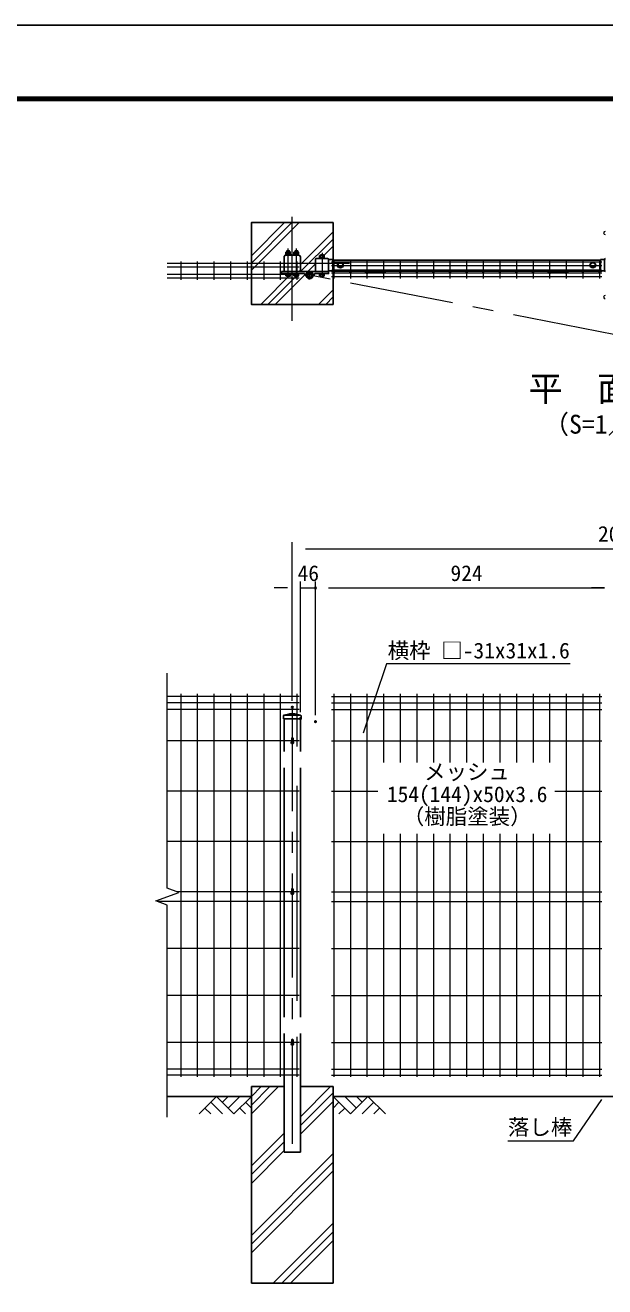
# Model space of a CAD drawing. Units: millimetres, scale not verified. Extents: x -4200 to 4200, y -2970 to 2970.
# Drawn here: x -621 to 1151, y -884 to 2970 of the extents above; entities that cross this region are included whole.
import ezdxf
from ezdxf.enums import TextEntityAlignment as Align

# ---------------------------------------------------------------- set-up
doc = ezdxf.new("R2010")
doc.units = ezdxf.units.MM
doc.header["$LTSCALE"] = 10
doc.header["$PDMODE"] = 32
doc.header["$PDSIZE"] = 5
doc.linetypes.add('USER1', pattern=[50.8, 31.75, -6.35, 6.35, -6.35])
doc.linetypes.add('USER2', pattern=[0.375, 0.25, -0.125])
for name, color, linetype, lineweight in [('0-0_D-STR-TXT', 7, 'Continuous', 13), ('0-1_D-STR1', 1, 'Continuous', 25), ('0-2_D-STR4', 7, 'Continuous', 25), ('0-3_D-DCR-HCH', 7, 'Continuous', 13), ('0-4_D-BGD', 7, 'Continuous', 25), ('0-5_D-STR-DIM', 7, 'Continuous', 13), ('0-8_D-STR3', 3, 'Continuous', 13), ('0-9_D-BMK', 2, 'USER1', 13), ('0-A_D-STR2', 7, 'Continuous', 13), ('0-D_丁番', 3, 'Continuous', 25), ('0-F_D-TTL', 7, 'Continuous', 25)]:
    doc.layers.add(name, color=color, linetype=linetype, lineweight=lineweight)
doc.layers.add('0-7_Defpoints', color=6, linetype='Continuous')
doc.styles.add('ＭＳ ゴシック', font='')
doc.styles.get('ＭＳ ゴシック').set_extended_font_data('MS Gothic')

msp = doc.modelspace()

# ---------------------------------------------------------------- linework, layer by layer
at = {"layer": '0-0_D-STR-TXT'}
for points in [[(1045.48, 1018.88), (483.96, 1018.88), (412.17, 807.8)], [(854.55, -437.83), (1056.03, -437.83), (1142.23, -311.16)]]:
    msp.add_lwpolyline(points, dxfattribs=at)
at = {"layer": '0-1_D-STR1'}
for p, q in [((170.73, 2222.46), (170.73, 2262.26)), ((215.63, 2267.36), (175.83, 2267.36)), ((220.73, 2222.46), (220.73, 2262.26)), ((266.73, 2254.16), (266.73, 2220.56)), ((303.53, 2257.36), (269.93, 2257.36)), ((319.73, 2254.81), (306.67, 2254.81)), ((306.73, 2237.36), (306.73, 2254.16)), ((306.73, 2237.36), (306.73, 2220.56)), ((319.73, 2254.81), (319.73, 2219.91)), ((1137.73, 2252.86), (319.73, 2252.86)), ((1137.73, 2254.78), (1137.73, 2219.88)), ((1137.73, 2254.78), (1150.8, 2254.78)), ((1150.73, 2254.16), (1150.73, 2220.56)), ((215.63, 2217.36), (175.83, 2217.36)), ((303.53, 2217.36), (269.93, 2217.36)), ((319.73, 2219.91), (306.67, 2219.91)), ((1137.73, 2221.85), (319.73, 2221.85)), ((1137.73, 2219.88), (1150.81, 2219.88)), ((168.89, 860.68), (168.73, 851.68)), ((222.73, 851.68), (168.73, 851.68)), ((170.73, 851.68), (170.73, 751.68)), ((220.65, 862.68), (170.82, 862.68)), ((203.23, 866.68), (221.02, 862.6)), ((220.73, 851.68), (220.73, 751.68)), ((222.58, 860.68), (222.73, 851.68)), ((170.73, 701.68), (170.73, -59.82)), ((220.73, 701.68), (220.73, -59.82)), ((170.73, -109.81), (170.73, -472.32))]:
    msp.add_line(p, q, dxfattribs=at)
for points in [[(203.23, 866.68), (188.23, 866.68), (170.44, 862.6)], [(220.73, -109.82), (220.73, -472.32), (170.73, -472.32)]]:
    msp.add_lwpolyline(points, dxfattribs=at)
for centre, radius, start, end in [((175.83, 2262.26), 5.1, 89.99974, 179.99999), ((215.63, 2262.26), 5.1, 0.00014, 89.99968), ((269.93, 2254.16), 3.2, 90, 180), ((303.53, 2254.16), 3.2, 0, 90), ((1153.93, 2254.16), 3.2, 90, 180), ((175.83, 2222.46), 5.1, 180.00001, 270.00033), ((215.63, 2222.46), 5.1, 270.00027, 0.00001), ((269.93, 2220.56), 3.2, 180, 270), ((303.53, 2220.56), 3.2, 270, 0), ((1153.93, 2220.56), 3.2, 180, 270), ((170.89, 860.65), 2, 102.93782, 179), ((220.58, 860.65), 2, 1, 77.06218), ((195.73, 779.68), 4, 162.5424, 17.4576), ((195.73, 319.18), 4, 162.5424, 17.4576), ((195.73, -141.32), 4, 162.5424, 17.4576)]:
    msp.add_arc(centre, radius, start, end, dxfattribs=at)
at = {"layer": '0-2_D-STR4'}
for p, q in [((70.73, -272.32), (170.73, -272.32)), ((70.73, -872.32), (70.73, -272.32)), ((220.73, -272.32), (320.73, -272.32))]:
    msp.add_line(p, q, dxfattribs=at)
for points in [[(320.73, 2221.85), (320.73, 2117.36), (70.73, 2117.36), (70.73, 2367.36), (320.73, 2367.36), (320.73, 2252.86)], [(320.73, -272.32), (320.73, -872.32), (70.73, -872.32)]]:
    msp.add_lwpolyline(points, dxfattribs=at)
at = {"layer": '0-3_D-DCR-HCH'}
for p, q in [((70.73, 2221.46), (216.63, 2367.36)), ((70.73, 2243.56), (194.53, 2367.36)), ((70.73, 2265.65), (172.44, 2367.36)), ((220.73, 2238.88), (320.73, 2338.88)), ((221.31, 2217.36), (320.73, 2316.78)), ((283.41, 2257.36), (320.73, 2294.68)), ((243.41, 2217.36), (266.73, 2240.68)), ((99.21, 2117.36), (193.21, 2211.36)), ((121.31, 2117.36), (215.31, 2211.36)), ((143.41, 2117.36), (233.97, 2207.92)), ((275.99, 2117.36), (320.73, 2162.1)), ((298.09, 2117.36), (320.73, 2140)), ((320.18, 2117.36), (320.73, 2117.91)), ((-35.69, -302.32), (-88.9, -355.53)), ((-17.95, -320.05), (-0.22, -302.32)), ((-0.22, -337.79), (35.26, -302.32)), ((70.73, -355.48), (153.9, -272.32)), ((70.73, -328.97), (127.39, -272.32)), ((70.73, -302.45), (100.87, -272.32)), ((220.73, -364.58), (313, -272.32)), ((220.73, -391.1), (320.73, -291.1)), ((373.95, -355.53), (320.73, -302.32)), ((391.68, -337.79), (356.21, -302.32)), ((427.16, -302.32), (373.95, -355.53)), ((409.51, -320.15), (391.68, -302.32)), ((427.16, -302.32), (480.37, -355.53)), ((-71.16, -337.79), (-53.35, -355.53)), ((-53.43, -320.05), (-17.79, -355.53)), ((35.26, -337.79), (53.08, -355.53)), ((53, -320.05), (70.73, -337.71)), ((220.73, -417.62), (320.73, -317.62)), ((338.47, -320.05), (320.73, -337.71)), ((356.21, -337.79), (338.39, -355.53)), ((444.9, -320.05), (409.26, -355.53)), ((462.63, -337.79), (444.81, -355.53)), ((70.73, -514.58), (170.73, -414.58)), ((70.73, -541.1), (170.73, -441.1)), ((70.73, -567.62), (170.73, -467.62)), ((70.73, -726.71), (320.73, -476.71)), ((70.73, -753.23), (320.73, -503.23)), ((70.73, -779.75), (320.73, -529.75)), ((137.27, -872.32), (320.73, -688.85)), ((163.78, -872.32), (320.73, -715.36)), ((190.3, -872.32), (320.73, -741.88))]:
    msp.add_line(p, q, dxfattribs=at)
msp.add_lwpolyline([(-35.69, -302.32), (17.52, -355.53), (70.73, -302.32)], dxfattribs=at)
at = {"layer": '0-4_D-BGD'}
for p, q in [((70.73, -302.32), (-186.64, -302.32)), ((320.73, -302.32), (2070.73, -302.32))]:
    msp.add_line(p, q, dxfattribs=at)
at = {"layer": '0-5_D-STR-DIM'}
for p, q in [((195.73, 906.69), (195.73, 1391.06)), ((235.73, 1371.06), (2155.73, 1371.06)), ((180.73, 1251.06), (140.73, 1251.06)), ((220.73, 871.68), (220.73, 1271.06)), ((220.73, 1251.06), (266.73, 1251.06)), ((266.73, 862.68), (266.73, 1271.06)), ((266.73, 862.68), (266.73, 1271.06)), ((306.73, 1251.06), (346.73, 1251.06)), ((306.73, 1251.06), (1150.73, 1251.06)), ((1150.73, 1251.06), (1110.73, 1251.06))]:
    msp.add_line(p, q, dxfattribs=at)
at = {"layer": '0-7_Defpoints'}
for p in [(266.73, 1251.06), (195.73, 886.69), (220.73, 851.68), (266.73, 842.68)]:
    msp.add_point(p, dxfattribs=at)
at = {"layer": '0-8_D-STR3'}
for p, q in [((175.73, 2270.96), (175.73, 2276.76)), ((177.46, 2277.46), (189, 2277.46)), ((179.23, 2281.35), (180.23, 2282.35)), ((179.23, 2277.46), (179.23, 2281.35)), ((179.48, 2270.96), (179.48, 2276.76)), ((186.23, 2277.46), (186.23, 2282.35)), ((186.98, 2270.96), (186.98, 2276.76)), ((187.23, 2277.46), (187.23, 2281.35)), ((190.73, 2270.96), (190.73, 2276.76)), ((200.73, 2270.96), (200.73, 2276.76)), ((202.46, 2277.46), (214, 2277.46)), ((204.23, 2281.35), (205.23, 2282.35)), ((204.23, 2277.46), (204.23, 2281.35)), ((204.48, 2270.96), (204.48, 2276.76)), ((211.23, 2277.46), (211.23, 2282.35)), ((211.98, 2270.96), (211.98, 2276.76)), ((212.23, 2277.46), (212.23, 2281.35)), ((215.73, 2270.96), (215.73, 2276.76)), ((174.23, 2267.36), (174.23, 2268.96)), ((174.23, 2268.96), (192.23, 2268.96)), ((192.23, 2267.36), (174.23, 2267.36)), ((175.53, 2268.96), (190.93, 2268.96)), ((175.73, 2270.96), (190.73, 2270.96)), ((182.17, 2268.96), (183.32, 2270.96)), ((182.86, 2268.96), (184.01, 2270.96)), ((190.93, 2268.96), (190.93, 2270.96)), ((192.23, 2267.36), (192.23, 2268.96)), ((199.23, 2267.36), (199.23, 2268.96)), ((199.23, 2268.96), (217.23, 2268.96)), ((217.23, 2267.36), (199.23, 2267.36)), ((200.53, 2268.96), (215.93, 2268.96)), ((200.73, 2270.96), (215.73, 2270.96)), ((207.17, 2268.96), (208.32, 2270.96)), ((207.86, 2268.96), (209.01, 2270.96)), ((215.93, 2268.96), (215.93, 2270.96)), ((217.23, 2267.36), (217.23, 2268.96)), ((277.73, 2257.36), (277.73, 2258.96)), ((277.73, 2258.96), (295.73, 2258.96)), ((295.73, 2257.36), (277.73, 2257.36)), ((279.03, 2258.96), (294.43, 2258.96)), ((279.23, 2260.96), (279.23, 2266.76)), ((279.23, 2260.96), (294.23, 2260.96)), ((280.96, 2267.46), (292.5, 2267.46)), ((282.73, 2268.35), (283.73, 2269.35)), ((282.73, 2267.46), (282.73, 2268.35)), ((282.98, 2260.96), (282.98, 2266.76)), ((285.67, 2258.96), (286.82, 2260.96)), ((286.36, 2258.96), (287.51, 2260.96)), ((289.73, 2267.46), (289.73, 2269.35)), ((290.48, 2260.96), (290.48, 2266.76)), ((290.73, 2267.46), (290.73, 2268.35)), ((294.23, 2260.96), (294.23, 2266.76)), ((294.43, 2258.96), (294.43, 2260.96)), ((295.73, 2257.36), (295.73, 2258.96)), ((342.73, 2245.08), (335.73, 2241.04)), ((335.73, 2241.04), (335.73, 2233.62)), ((342.73, 2245.08), (349.73, 2241.04)), ((349.73, 2241.04), (349.73, 2233.62)), ((1114.73, 2245.08), (1107.73, 2241.04)), ((1107.73, 2241.04), (1107.73, 2233.62)), ((1114.73, 2245.08), (1121.73, 2241.04)), ((1121.73, 2241.04), (1121.73, 2233.62)), ((174.23, 2211.36), (192.23, 2211.36)), ((174.23, 2209.36), (174.23, 2211.36)), ((174.23, 2209.36), (192.23, 2209.36)), ((175.73, 2204.94), (175.73, 2209.36)), ((175.73, 2209.36), (190.73, 2209.36)), ((177.6, 2203.86), (188.86, 2203.86)), ((179.48, 2204.94), (179.48, 2209.36)), ((186.99, 2204.94), (186.99, 2209.36)), ((190.73, 2204.94), (190.73, 2209.36)), ((192.23, 2209.36), (192.23, 2211.36)), ((199.23, 2211.36), (217.23, 2211.36)), ((199.23, 2209.36), (199.23, 2211.36)), ((199.23, 2209.36), (217.23, 2209.36)), ((200.73, 2204.94), (200.73, 2209.36)), ((200.73, 2209.36), (215.73, 2209.36)), ((202.6, 2203.86), (213.86, 2203.86)), ((204.48, 2204.94), (204.48, 2209.36)), ((211.99, 2204.94), (211.99, 2209.36)), ((215.73, 2204.94), (215.73, 2209.36)), ((217.23, 2209.36), (217.23, 2211.36)), ((277.73, 2211.36), (295.73, 2211.36)), ((277.73, 2209.36), (277.73, 2211.36)), ((277.73, 2209.36), (295.73, 2209.36)), ((279.23, 2204.94), (279.23, 2209.36)), ((279.23, 2209.36), (294.23, 2209.36)), ((281.1, 2203.86), (292.36, 2203.86)), ((282.98, 2204.94), (282.98, 2209.36)), ((290.49, 2204.94), (290.49, 2209.36)), ((294.23, 2204.94), (294.23, 2209.36)), ((295.73, 2209.36), (295.73, 2211.36)), ((342.73, 2229.58), (335.73, 2233.62)), ((342.73, 2229.58), (349.73, 2233.62)), ((417.78, 2216.74), (418.83, 2217.96)), ((417.78, 2216.74), (422.49, 2212.69)), ((418.83, 2217.96), (423.54, 2213.9)), ((427.42, 2215.74), (425.44, 2213.93)), ((428.5, 2214.56), (426.51, 2212.74)), ((428.5, 2216.16), (431, 2216.16)), ((428.5, 2214.56), (470.5, 2214.56)), ((431, 2217.96), (468, 2217.96)), ((431, 2216.16), (431, 2217.96)), ((468, 2216.16), (431, 2216.16)), ((434.5, 2216.16), (434.5, 2214.56)), ((464.5, 2216.16), (464.5, 2214.56)), ((468, 2216.16), (468, 2217.96)), ((468, 2216.16), (470.5, 2216.16)), ((470.5, 2214.56), (472.48, 2212.74)), ((471.58, 2215.74), (473.56, 2213.93)), ((480.17, 2217.96), (475.46, 2213.9)), ((481.21, 2216.74), (476.5, 2212.69)), ((481.21, 2216.74), (480.17, 2217.96)), ((976.25, 2216.74), (977.3, 2217.96)), ((976.25, 2216.74), (980.96, 2212.69)), ((977.3, 2217.96), (982.01, 2213.9)), ((985.89, 2215.74), (983.91, 2213.93)), ((986.97, 2214.56), (984.98, 2212.75)), ((986.97, 2216.16), (989.47, 2216.16)), ((986.97, 2214.56), (1028.97, 2214.56)), ((989.47, 2217.96), (1026.47, 2217.96)), ((989.47, 2216.16), (989.47, 2217.96)), ((1026.47, 2216.16), (989.47, 2216.16)), ((992.97, 2216.16), (992.97, 2214.56)), ((1022.97, 2216.16), (1022.97, 2214.56)), ((1026.47, 2216.16), (1026.47, 2217.96)), ((1026.47, 2216.16), (1028.97, 2216.16)), ((1028.97, 2214.56), (1030.95, 2212.75)), ((1030.05, 2215.74), (1032.03, 2213.93)), ((1038.64, 2217.96), (1033.93, 2213.9)), ((1039.68, 2216.74), (1034.97, 2212.69)), ((1039.68, 2216.74), (1038.64, 2217.96)), ((1114.73, 2229.58), (1107.73, 2233.62)), ((1114.73, 2229.58), (1121.73, 2233.62)), ((193.13, 791.85), (193.13, 779.69)), ((198.33, 791.85), (198.33, 779.69)), ((193.13, 331.35), (193.13, 319.19)), ((198.33, 331.35), (198.33, 319.19)), ((193.13, -129.15), (193.13, -141.31)), ((198.33, -129.15), (198.33, -141.31))]:
    msp.add_line(p, q, dxfattribs=at)
for points in [[(179.23, 2281.35), (187.23, 2281.35), (186.23, 2282.35)], [(180.23, 2277.46), (180.23, 2282.35), (186.23, 2282.35)], [(204.23, 2281.35), (212.23, 2281.35), (211.23, 2282.35)], [(205.23, 2277.46), (205.23, 2282.35), (211.23, 2282.35)], [(175.53, 2268.96), (175.53, 2270.96), (190.93, 2270.96)], [(200.53, 2268.96), (200.53, 2270.96), (215.93, 2270.96)], [(279.03, 2258.96), (279.03, 2260.96), (294.43, 2260.96)], [(282.73, 2268.35), (290.73, 2268.35), (289.73, 2269.35)], [(283.73, 2267.46), (283.73, 2269.35), (289.73, 2269.35)]]:
    msp.add_lwpolyline(points, dxfattribs=at)
for centre, radius in [((342.73, 2237.33), 9), ((342.73, 2237.33), 6.71), ((1114.73, 2237.33), 9), ((1114.73, 2237.33), 6.71)]:
    msp.add_circle(centre, radius, dxfattribs=at)
for centre, radius, start, end in [((1152.73, 2335.36), 5, 90.00001, 270), ((177.61, 2274.61), 2.85, 48.83491, 131.16509), ((183.23, 2267.06), 10.39, 68.85295, 111.14705), ((188.86, 2274.61), 2.85, 48.86505, 131.13495), ((202.61, 2274.61), 2.85, 48.83491, 131.16509), ((208.23, 2267.06), 10.39, 68.85295, 111.14705), ((213.86, 2274.61), 2.85, 48.86505, 131.13495), ((281.11, 2264.61), 2.85, 48.83491, 131.16509), ((286.73, 2257.06), 10.39, 68.85295, 111.14705), ((292.36, 2264.61), 2.85, 48.86505, 131.13495), ((177.6, 2206.02), 2.16, 210, 330), ((183.23, 2210.94), 7.08, 237.93138, 302.06862), ((188.86, 2206.02), 2.16, 210, 330), ((202.6, 2206.02), 2.16, 210, 330), ((208.23, 2210.94), 7.08, 237.93138, 302.06862), ((213.86, 2206.02), 2.16, 210, 330), ((281.1, 2206.02), 2.16, 210, 330), ((286.73, 2210.93), 7.08, 237.93138, 302.06862), ((292.36, 2206.02), 2.16, 210, 330), ((424.47, 2214.98), 3.03, 229.26286, 312.38442), ((424.47, 2214.98), 1.43, 229.26286, 312.38442), ((428.5, 2214.56), 1.6, 90, 132.38442), ((470.5, 2214.56), 1.6, 47.61558, 90), ((474.53, 2214.98), 3.03, 227.61558, 310.73714), ((474.53, 2214.98), 1.43, 227.61558, 310.73714), ((982.94, 2214.98), 3.03, 229.26286, 312.38442), ((982.94, 2214.98), 1.43, 229.26286, 312.38442), ((986.97, 2214.56), 1.6, 90, 132.38442), ((1028.97, 2214.56), 1.6, 47.61558, 90), ((1033, 2214.98), 3.03, 227.61558, 310.73714), ((1033, 2214.98), 1.43, 227.61558, 310.73714), ((1152.73, 2139.36), 5, 90, 269.99999), ((195.73, 779.69), 2.6, 180, 0), ((195.73, 319.19), 2.6, 180, 0), ((195.73, -141.31), 2.6, 180, 0)]:
    msp.add_arc(centre, radius, start, end, dxfattribs=at)
for centre in [(195.73, 791.84), (195.73, 331.34), (195.73, -129.16)]:
    msp.add_ellipse(centre, major_axis=(-2.6, 0), ratio=0.649974, start_param=3.1415927, end_param=6.2831853, dxfattribs=at)
at = {"layer": '0-9_D-BMK'}
for p, q in [((195.73, 2067.36), (195.73, 2417.36)), ((183.23, 2197.86), (183.23, 2288.35)), ((208.23, 2197.86), (208.23, 2288.35)), ((286.73, 2274.35), (286.73, 2198.86)), ((370.73, 2242.36), (20.73, 2242.36)), ((261.33, 2206.56), (235.73, 2206.56)), ((248.53, 2193.76), (248.53, 2219.36)), ((1183.98, 2024.45), (248.53, 2206.56)), ((195.73, 886.69), (195.73, -497.32))]:
    msp.add_line(p, q, dxfattribs=at)
at = {"layer": '0-A_D-STR2'}
for p, q in [((216.94, 2242.66), (-186.64, 2242.66)), ((-145.42, 2248.06), (-145.42, 2192.06)), ((-94.65, 2248.06), (-94.65, 2192.06)), ((-43.89, 2248.06), (-43.89, 2192.06)), ((6.88, 2248.06), (6.88, 2192.06)), ((57.65, 2248.06), (57.65, 2192.06)), ((108.42, 2248.06), (108.42, 2192.06)), ((159.19, 2248.06), (159.19, 2192.06)), ((209.96, 2248.06), (209.96, 2192.06)), ((315.6, 2247.16), (1141.86, 2247.16)), ((315.6, 2235.86), (1141.86, 2235.86)), ((322.57, 2252.56), (322.57, 2196.56)), ((373.34, 2252.56), (373.34, 2196.56)), ((424.11, 2252.56), (424.11, 2196.56)), ((474.88, 2252.56), (474.88, 2196.56)), ((525.65, 2252.56), (525.65, 2196.56)), ((576.42, 2252.56), (576.42, 2196.56)), ((627.19, 2252.56), (627.19, 2196.56)), ((677.96, 2252.56), (677.96, 2196.56)), ((728.73, 2252.56), (728.73, 2196.56)), ((779.5, 2252.56), (779.5, 2196.56)), ((830.27, 2252.56), (830.27, 2196.56)), ((881.04, 2252.56), (881.04, 2196.56)), ((931.81, 2252.56), (931.81, 2196.56)), ((982.58, 2252.56), (982.58, 2196.56)), ((1033.35, 2252.56), (1033.35, 2196.56)), ((1084.12, 2252.56), (1084.12, 2196.56)), ((1134.89, 2252.56), (1134.89, 2196.56)), ((216.94, 2231.36), (-186.64, 2231.36)), ((216.94, 2208.76), (-186.64, 2208.76)), ((216.94, 2197.46), (-186.64, 2197.46)), ((315.57, 2221.86), (1141.89, 2221.86)), ((315.57, 2218.26), (315.57, 2221.86)), ((315.57, 2218.26), (1141.89, 2218.26)), ((315.6, 2213.26), (1141.86, 2213.26)), ((315.6, 2201.96), (1141.86, 2201.96)), ((1141.89, 2218.26), (1141.89, 2221.86)), ((-186.64, 333.84), (-186.64, 990.68)), ((-145.46, 927.68), (-145.46, -242.32)), ((-94.69, 927.68), (-94.69, -242.32)), ((-43.92, 927.68), (-43.92, -242.32)), ((6.85, 927.68), (6.85, -242.32)), ((57.62, 927.68), (57.62, -242.32)), ((108.39, 927.68), (108.39, -242.32)), ((159.16, 927.68), (159.16, -242.32)), ((209.93, 927.68), (209.93, 766.88)), ((322.57, 927.68), (322.57, -242.32)), ((373.34, 927.68), (373.34, -242.32)), ((424.11, 927.68), (424.11, -242.32)), ((474.88, 927.68), (474.88, 718.24)), ((525.65, 927.68), (525.65, 718.24)), ((576.42, 927.68), (576.42, 718.24)), ((627.19, 927.68), (627.19, 718.24)), ((677.96, 927.68), (677.96, 718.24)), ((728.73, 927.68), (728.73, 718.24)), ((779.5, 927.68), (779.5, 718.24)), ((830.27, 927.68), (830.27, 718.24)), ((881.04, 927.68), (881.04, 718.24)), ((931.81, 927.68), (931.81, 718.24)), ((982.58, 927.68), (982.58, 718.24)), ((1033.35, 927.68), (1033.35, -242.32)), ((1084.12, 927.68), (1084.12, -242.32)), ((1134.89, 927.68), (1134.89, -242.32)), ((216.93, 919.26), (-186.64, 919.26)), ((216.93, 899.68), (-186.64, 899.68)), ((315.57, 919.26), (1141.89, 919.26)), ((315.57, 899.68), (1141.89, 899.68)), ((216.93, 880.11), (-186.64, 880.11)), ((315.57, 880.11), (1141.89, 880.11)), ((216.93, 783.68), (-186.64, 783.68)), ((315.57, 783.68), (1141.89, 783.68)), ((216.93, 630.18), (-186.64, 630.18)), ((209.93, 646.98), (209.93, -10.62)), ((315.57, 630.18), (456.88, 630.18)), ((998.53, 630.18), (1141.89, 630.18)), ((216.93, 476.68), (-186.64, 476.68)), ((315.57, 476.68), (1141.89, 476.68)), ((474.88, 499.54), (474.88, -242.32)), ((525.65, 499.54), (525.65, -242.32)), ((576.42, 499.54), (576.42, -242.32)), ((627.19, 499.54), (627.19, -242.32)), ((677.96, 499.54), (677.96, -242.32)), ((728.73, 499.54), (728.73, -242.32)), ((779.5, 499.54), (779.5, -242.32)), ((830.27, 499.54), (830.27, -242.32)), ((881.04, 499.54), (881.04, -242.32)), ((931.81, 499.54), (931.81, -242.32)), ((982.58, 499.54), (982.58, -242.32)), ((-221.88, 295.36), (-151.4, 321.01)), ((-151.4, 321.01), (-186.64, 333.84)), ((216.93, 323.18), (-157.37, 323.18)), ((315.57, 323.18), (1141.89, 323.18)), ((-186.64, 282.53), (-221.88, 295.36)), ((216.93, 293.18), (-215.9, 293.18)), ((-186.64, -365.32), (-186.64, 282.53)), ((315.57, 293.18), (1141.89, 293.18)), ((216.93, 149.68), (-186.64, 149.68)), ((315.57, 149.68), (1141.89, 149.68)), ((216.93, 6.18), (-186.64, 6.18)), ((315.57, 6.18), (1141.89, 6.18)), ((216.93, -137.32), (-186.64, -137.32)), ((209.93, -120.52), (209.93, -242.32)), ((315.57, -137.32), (1141.89, -137.32)), ((216.93, -219.32), (-186.64, -219.32)), ((315.57, -219.33), (1141.89, -219.33)), ((216.93, -236.92), (-186.64, -236.92)), ((315.57, -236.92), (1141.89, -236.92))]:
    msp.add_line(p, q, dxfattribs=at)
for centre, radius in [((248.53, 2206.56), 10), ((248.53, 2206.56), 9), ((322.57, 2216.46), 1.8), ((373.34, 2216.46), 1.8), ((424.11, 2216.46), 1.8), ((474.88, 2216.46), 1.8), ((525.65, 2216.46), 1.8), ((576.42, 2216.46), 1.8), ((627.19, 2216.46), 1.8), ((677.96, 2216.46), 1.8), ((728.73, 2216.46), 1.8), ((779.5, 2216.46), 1.8), ((830.27, 2216.46), 1.8), ((881.04, 2216.46), 1.8), ((931.81, 2216.46), 1.8), ((982.58, 2216.46), 1.8), ((1033.35, 2216.46), 1.8), ((1084.12, 2216.46), 1.8), ((1134.89, 2216.46), 1.8)]:
    msp.add_circle(centre, radius, dxfattribs=at)
at = {"layer": '0-A_D-STR2', "linetype": 'USER2'}
msp.add_circle((248.53, 2206.56), 6, dxfattribs=at)
at = {"layer": '0-D_丁番'}
for p, q in [((162.33, 2217.36), (248.53, 2217.36)), ((248.53, 2217.36), (306.73, 2217.36))]:
    msp.add_line(p, q, dxfattribs=at)
for points in [[(232.86, 2211.36), (162.33, 2211.36), (162.33, 2217.36)], [(306.73, 2217.36), (306.73, 2211.36), (264.21, 2211.36)]]:
    msp.add_lwpolyline(points, dxfattribs=at)
msp.add_circle((248.53, 2206.56), 10.8, dxfattribs=at)
msp.add_circle((248.53, 2206.56), 10.8, dxfattribs=at)
for centre, start, end in [((238.86, 2211.36), 180, 259.73982), ((258.21, 2211.36), 280.26018, 0)]:
    msp.add_arc(centre, 6, start, end, dxfattribs=at)
at = {"layer": '0-F_D-TTL', "color": 2}
msp.add_lwpolyline([(-4200, 2970), (4200, 2970), (4200, -2970), (-4200, -2970)], close=True, dxfattribs=at)
at = {"layer": '0-F_D-TTL'}
for points in [[(-3930, 2750), (3930, 2750), (3930, -2750), (-3930, -2750)], [(-3927.5, 2747.5), (3927.5, 2747.5), (3927.5, -2747.5), (-3927.5, -2747.5)], [(-3925, 2745), (3925, 2745), (3925, -2745), (-3925, -2745)], [(-3922.5, 2742.5), (3922.5, 2742.5), (3922.5, -2742.5), (-3922.5, -2742.5)], [(-3920, 2740), (3920, 2740), (3920, -2740), (-3920, -2740)]]:
    msp.add_lwpolyline(points, close=True, dxfattribs=at)

# ---------------------------------------------------------------- texts
at = {"layer": '0-0_D-STR-TXT', "style": 'ＭＳ ゴシック'}
for s, height, p in [('平\u3000面\u3000図', 76.98, (917.84, 1798.27)), ('（S=1／20）', 57.7, (963.32, 1705.08)), ('横枠 □-31x31x1.6', 48.09, (487.51, 1021.33)), ('メッシュ', 48.09, (598.78, 650.95)), ('154(144)x50x3.6', 48.09, (485.08, 582.46)), ('（樹脂塗装）', 48.09, (533.81, 514.55)), ('落し棒', 48.09, (855.2, -434.47))]:
    msp.add_text(s, height=height, dxfattribs=at).set_placement(p, align=Align.BOTTOM_LEFT)
at = {"layer": '0-5_D-STR-DIM', "style": 'ＭＳ ゴシック'}
for s, p in [('2000', (1130.48, 1377.81)), ('46', (212.01, 1257.81)), ('924', (679.48, 1257.81))]:
    msp.add_text(s, height=48.09, dxfattribs=at).set_placement(p, align=Align.BOTTOM_LEFT)

doc.saveas('drawing.dxf')
